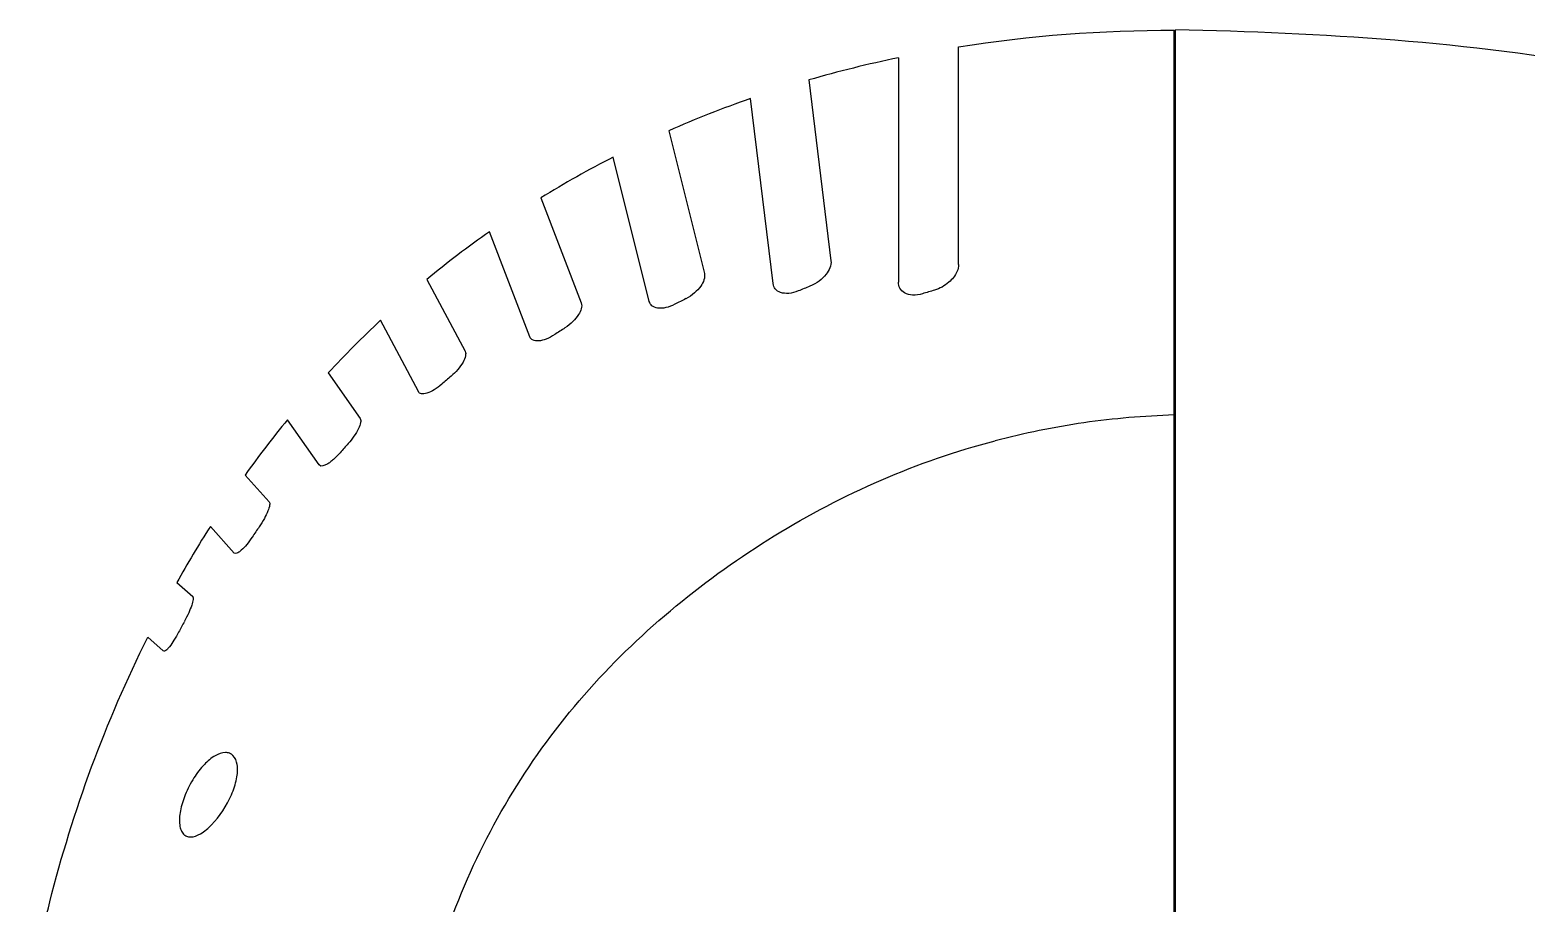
# Model space of a CAD drawing. Header units: millimetres. Extents: x 0 to 841, y 0 to 594.
# Drawn here: x 523.4 to 585.5, y 334.7 to 371 of the extents above; entities that cross this region are included whole.
import ezdxf

# ---------------------------------------------------------------- set-up
doc = ezdxf.new("R2010")
doc.units = ezdxf.units.MM
doc.header["$LTSCALE"] = 46.255
doc.layers.get('0').update_dxf_attribs({"linetype": 'CONTINUOUS'})
doc.layers.add('AXIS', color=7, linetype='CONTINUOUS')

msp = doc.modelspace()

# ---------------------------------------------------------------- linework, layer by layer
at = {"color": 7, "linetype": 'CONTINUOUS'}
for p, q in [((570.927, 370.886), (570.927, 370.96)), ((570.927, 370.658), (570.927, 370.886)), ((570.977, 332.984), (570.977, 370.967)), ((561.977, 361.236), (561.977, 370.27)), ((570.927, 370.641), (570.927, 370.658)), ((570.927, 370.149), (570.927, 370.641)), ((570.927, 370.417), (570.977, 370.417)), ((570.927, 369.852), (570.927, 370.149)), ((559.477, 369.813), (559.477, 360.501)), ((570.927, 365.889), (570.927, 369.852)), ((555.757, 368.89), (556.678, 361.392)), ((554.276, 360.439), (553.334, 368.118)), ((549.947, 366.786), (551.423, 360.867)), ((570.927, 359.777), (570.927, 365.889)), ((549.137, 359.702), (547.643, 365.692)), ((544.636, 364.002), (546.31, 359.639)), ((544.171, 358.236), (542.498, 362.594)), ((539.905, 360.615), (541.491, 357.632)), ((570.927, 354.992), (570.927, 359.777)), ((539.551, 355.957), (537.976, 358.918)), ((535.809, 356.736), (537.134, 354.843)), ((535.433, 352.914), (534.117, 354.793)), ((570.927, 354.826), (570.927, 354.992)), ((570.927, 350.188), (570.927, 354.826)), ((532.359, 352.498), (533.356, 351.39)), ((531.909, 349.261), (530.916, 350.364)), ((570.927, 350.087), (570.927, 350.188)), ((570.927, 349.992), (570.927, 350.087)), ((570.927, 343.627), (570.927, 349.992)), ((529.519, 348.032), (530.183, 347.455)), ((528.959, 345.206), (528.316, 345.766)), ((570.926, 340.689), (570.927, 343.627))]:
    msp.add_line(p, q, dxfattribs=at)
for centre, radius, start, end in [((569.666, 320.778), 50.082, 101.73868, 106.12414), ((568.441, 324.718), 45.954, 109.19376, 113.73225), ((-238.347, 363.174), 809.3, 359.756103, 0.188981), ((567.224, 327.346), 43.056, 117.0507, 121.64265), ((566.482, 328.467), 41.711, 125.09888, 129.58062), ((575.137, 311.532), 52.488, 111.61649, 112.18127), ((574.445, 312.839), 52.659, 116.85905, 117.41771), ((575.254, 311.26), 50.95, 106.27354, 106.86017), ((567.053, 327.856), 42.547, 133.1101, 137.25209), ((569.185, 322.233), 43.329, 122.92045, 123.59705), ((566.332, 326.699), 39.249, 130.37481, 131.12318), ((568.838, 326.37), 44.871, 140.69497, 144.38832), ((565.776, 327.73), 39.1, 138.17258, 138.92624), ((572.937, 323.595), 49.823, 147.50122, 150.62706), ((570.211, 324.674), 45.255, 145.43205, 146.08378), ((574.478, 322.276), 50.751, 151.5841, 152.16313)]:
    msp.add_arc(centre, radius, start, end, dxfattribs=at)
msp.add_open_spline([(561.977, 370.27), (564.932, 370.738), (567.935, 370.961), (570.927, 370.96)], degree=3, dxfattribs=at)
for points, knots in [([(595.16, 368.018), (593.172, 368.565), (585.221, 370.34), (577.05, 370.851), (570.977, 370.967)], [0, 0, 0, 0, 0.253367, 1, 1, 1, 1]), ([(551.423, 360.867), (551.467, 360.69), (551.322, 360.361), (551.013, 360.037), (550.783, 359.882), (550.654, 359.816)], [0, 0, 0, 0, 0.401551, 0.681528, 1, 1, 1, 1]), ([(556.678, 361.392), (556.702, 361.194), (556.538, 360.854), (556.19, 360.527), (555.94, 360.384), (555.801, 360.329)], [0, 0, 0, 0, 0.414817, 0.689876, 1, 1, 1, 1]), ([(561.977, 361.236), (561.977, 361.133), (561.901, 360.846), (561.565, 360.439), (561.194, 360.232), (560.977, 360.169)], [0, 0, 0, 0, 0.199366, 0.560513, 1, 1, 1, 1]), ([(555.321, 360.136), (555.195, 360.084), (554.949, 360.019), (554.603, 360.041), (554.352, 360.197), (554.286, 360.362), (554.276, 360.439)], [0, 0, 0, 0, 0.327396, 0.601297, 0.812663, 1, 1, 1, 1]), ([(560.477, 360.02), (560.345, 359.98), (560.089, 359.94), (559.739, 360.02), (559.517, 360.234), (559.477, 360.416), (559.477, 360.501)], [0, 0, 0, 0, 0.32103, 0.589232, 0.802543, 1, 1, 1, 1]), ([(546.31, 359.639), (546.37, 359.485), (546.234, 359.168), (545.964, 358.85), (545.755, 358.681), (545.636, 358.605)], [0, 0, 0, 0, 0.385863, 0.672067, 1, 1, 1, 1]), ([(550.197, 359.582), (550.078, 359.52), (549.844, 359.431), (549.509, 359.401), (549.243, 359.492), (549.153, 359.634), (549.137, 359.702)], [0, 0, 0, 0, 0.33463, 0.615211, 0.82512, 1, 1, 1, 1]), ([(545.209, 358.324), (545.098, 358.251), (544.882, 358.134), (544.568, 358.049), (544.303, 358.068), (544.193, 358.179), (544.171, 358.236)], [0, 0, 0, 0, 0.344037, 0.633032, 0.841358, 1, 1, 1, 1]), ([(541.491, 357.632), (541.521, 357.577), (541.517, 357.408), (541.345, 357.033), (541.104, 356.766), (540.908, 356.599)], [0, 0, 0, 0, 0.153176, 0.376477, 1, 1, 1, 1]), ([(540.519, 356.265), (540.421, 356.179), (540.228, 356.034), (539.972, 355.904), (539.789, 355.863), (539.66, 355.86), (539.575, 355.911), (539.551, 355.957)], [0, 0, 0, 0, 0.354046, 0.652155, 0.767982, 0.860686, 1, 1, 1, 1]), ([(537.134, 354.843), (537.166, 354.799), (537.162, 354.639), (537.015, 354.278), (536.809, 353.994), (536.64, 353.805)], [0, 0, 0, 0, 0.137832, 0.360334, 1, 1, 1, 1]), ([(570.927, 354.992), (569.673, 354.943), (567.165, 354.75), (564.705, 354.224), (563.488, 353.918)], [0, 0, 0, 0, 0.50001, 1, 1, 1, 1]), ([(536.3, 353.42), (536.215, 353.322), (536.085, 353.188), (535.895, 353.034), (535.729, 352.917), (535.497, 352.823), (535.433, 352.914)], [0, 0, 0, 0, 0.370982, 0.538503, 0.684811, 1, 1, 1, 1]), ([(557.933, 294.25), (557.129, 294.471), (555.53, 294.951), (553.19, 295.844), (550.948, 296.968), (548.88, 298.389), (547.015, 300.065), (544.792, 302.557), (542.45, 306.032), (540.379, 310.609), (539.113, 315.471), (538.64, 320.471), (538.919, 327.136), (540.454, 333.732), (543.514, 339.68), (546.538, 343.696), (550.18, 347.155), (554.265, 350.068), (558.708, 352.402), (561.875, 353.498), (563.488, 353.919)], [0, 0, 0, 0, 0.031275, 0.062547, 0.093816, 0.125073, 0.15634, 0.187609, 0.250105, 0.312602, 0.375106, 0.437621, 0.500156, 0.624872, 0.687384, 0.7499, 0.812422, 0.874954, 0.937484, 1, 1, 1, 1]), ([(533.356, 351.39), (533.388, 351.355), (533.38, 351.203), (533.303, 350.978), (533.154, 350.673), (533.022, 350.461), (532.946, 350.351)], [0, 0, 0, 0, 0.122969, 0.344662, 0.648648, 1, 1, 1, 1]), ([(532.656, 349.926), (532.584, 349.818), (532.441, 349.626), (532.254, 349.418), (532.108, 349.302), (532.02, 349.245), (531.933, 349.234), (531.909, 349.261)], [0, 0, 0, 0, 0.370721, 0.684973, 0.805272, 0.896011, 1, 1, 1, 1]), ([(530.183, 347.455), (530.194, 347.445), (530.207, 347.402), (530.199, 347.281), (530.137, 347.067), (530.014, 346.764), (529.904, 346.543), (529.841, 346.427)], [0, 0, 0, 0, 0.042506, 0.111226, 0.3315, 0.640898, 1, 1, 1, 1]), ([(529.6, 345.975), (529.539, 345.861), (529.42, 345.653), (529.266, 345.423), (529.143, 345.281), (529.076, 345.214), (528.998, 345.172), (528.975, 345.193)], [0, 0, 0, 0, 0.375796, 0.695, 0.817228, 0.908422, 1, 1, 1, 1]), ([(523.427, 330.96), (523.657, 332.243), (524.756, 337.334), (526.572, 342.273), (528.316, 345.766)], [0, 0, 0, 0, 0.250343, 1, 1, 1, 1]), ([(570.927, 332.984), (570.927, 334.912), (570.926, 337.48), (570.926, 340.049), (570.926, 340.689)], [0, 0, 0, 0, 0.750809, 1, 1, 1, 1])]:
    msp.add_open_spline(points, degree=3, knots=knots, dxfattribs=at)
at = {"layer": 'AXIS', "color": 7, "linetype": 'CONTINUOUS'}
for points, knots in [([(531.549, 340.98), (531.4, 340.98), (531.064, 340.85), (530.624, 340.472), (530.201, 339.919), (529.972, 339.474), (529.873, 339.23)], [0, 0, 0, 0, 0.17707, 0.407568, 0.687134, 1, 1, 1, 1]), ([(531.791, 339.23), (531.884, 339.445), (532.019, 339.856), (532.076, 340.425), (531.935, 340.822), (531.719, 340.962), (531.605, 340.98), (531.549, 340.98)], [0, 0, 0, 0, 0.343668, 0.632597, 0.834602, 0.917075, 1, 1, 1, 1]), ([(529.873, 339.23), (529.786, 339.014), (529.658, 338.605), (529.611, 338.094), (529.685, 337.766), (529.784, 337.598), (529.926, 337.498), (530.036, 337.48), (530.089, 337.48)], [0, 0, 0, 0, 0.34583, 0.636828, 0.74902, 0.840412, 0.920106, 1, 1, 1, 1]), ([(530.089, 337.48), (530.236, 337.48), (530.57, 337.618), (531.208, 338.167), (531.594, 338.772), (531.791, 339.23)], [0, 0, 0, 0, 0.17478, 0.407051, 1, 1, 1, 1])]:
    msp.add_open_spline(points, degree=3, knots=knots, dxfattribs=at)

doc.saveas('drawing.dxf')
